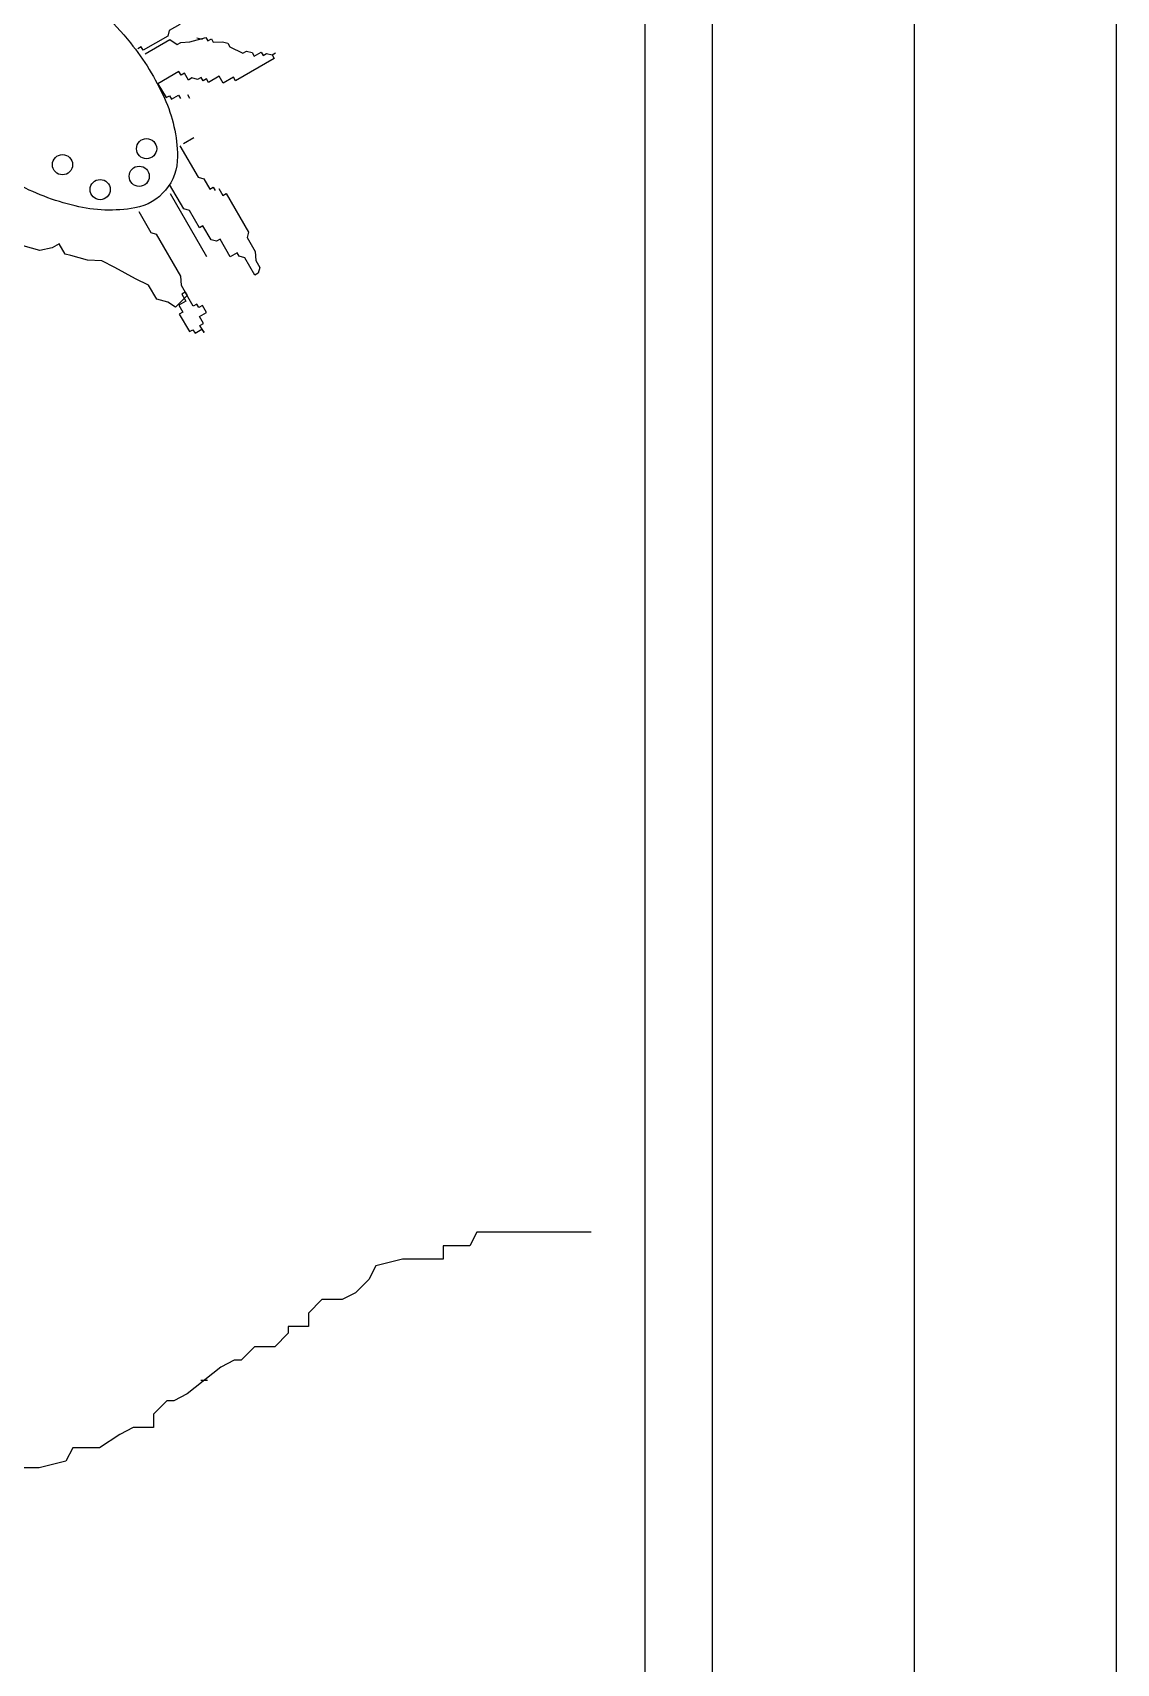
# Model space of a CAD drawing. Header units: inches. Extents: x 6 to 48.5, y 12.5 to 37.3.
# Drawn here: x 7.6686 to 7.791, y 14.8242 to 15.0084 of the extents above; entities that cross this region are included whole.
import ezdxf

# ---------------------------------------------------------------- set-up
doc = ezdxf.new("R2010")
doc.units = ezdxf.units.IN
doc.header["$MEASUREMENT"] = 0
doc.layers.add('02', color=2, linetype='Continuous')
doc.layers.add('4', color=4, linetype='Continuous')

msp = doc.modelspace()

# ---------------------------------------------------------------- linework, layer by layer
at = {"layer": '02'}
for p, q in [((7.68279, 15.0026), (7.6837, 15.00103)), ((7.6837, 15.00103), (7.6841, 15.00125)), ((7.6841, 15.00125), (7.68433, 15.00086)), ((7.68433, 15.00086), (7.68512, 15.00132)), ((7.68512, 15.00132), (7.68535, 15.00092)), ((7.68614, 15.00138), (7.68636, 15.00098)), ((7.68684, 14.99651), (7.68566, 14.99583)), ((7.68416, 14.99022), (7.68828, 14.98311))]:
    msp.add_line(p, q, dxfattribs=at)
for points in [[(7.38032, 15.11707), (7.38032, 14.75198), (7.74541, 14.75198), (7.74541, 15.11707)], [(7.38793, 15.10946), (7.38793, 14.75959), (7.73781, 14.75959), (7.73781, 15.10946)]]:
    msp.add_lwpolyline(points, close=True, dxfattribs=at)
msp.add_lwpolyline([(7.66535, 15.01909, -0.099891), (7.67967, 15.00722, -0.06364), (7.68352, 15.00098, -0.103576), (7.68499, 14.99439, -0.367652), (7.68018, 14.98858, -0.103576), (7.67342, 14.9888, -0.06364), (7.66658, 14.99142, -0.099891), (7.65225, 15.00328, -0.06364), (7.64841, 15.00952, -0.103576), (7.64694, 15.01612, -0.367653), (7.65174, 15.02192, -0.103576), (7.6585, 15.02171, -0.06364), (7.66535, 15.01909, -0.049822)], format="xyb", dxfattribs=at)
for points in [[(7.67867, 15.00971), (7.67907, 15.00994), (7.67963, 15.01079), (7.68753, 15.01537), (7.68815, 15.0152), (7.68917, 15.01527), (7.68996, 15.01572), (7.69058, 15.01556), (7.69177, 15.01624), (7.69262, 15.01568), (7.69341, 15.01614), (7.69364, 15.01574), (7.68771, 15.01231), (7.68755, 15.01169), (7.68636, 15.011), (7.68659, 15.01061), (7.68501, 15.00969), (7.68524, 15.0093), (7.68406, 15.00861), (7.68389, 15.00799), (7.68112, 15.00639), (7.6809, 15.00678), (7.6805, 15.00655)], [(7.68135, 15.00599), (7.68412, 15.00759), (7.68497, 15.00703), (7.68537, 15.00726), (7.68638, 15.00732), (7.68819, 15.00784)], [(7.68717, 15.00778), (7.6878, 15.00762)], [(7.68819, 15.00784), (7.68842, 15.00745), (7.68882, 15.00768), (7.68904, 15.00728), (7.69006, 15.00735), (7.69069, 15.00718), (7.69092, 15.00678), (7.69239, 15.00606), (7.69279, 15.00629), (7.69341, 15.00612), (7.69364, 15.00572), (7.69443, 15.00618), (7.69466, 15.00579), (7.69505, 15.00602), (7.69568, 15.00585), (7.69607, 15.00608)], [(7.69568, 15.00585), (7.6959, 15.00546), (7.69156, 15.00294), (7.69133, 15.00333), (7.69015, 15.00265), (7.68969, 15.00344), (7.6885, 15.00275), (7.68828, 15.00315), (7.68788, 15.00292), (7.68765, 15.00331), (7.68726, 15.00308), (7.68663, 15.00325), (7.68624, 15.00302), (7.68578, 15.00381), (7.68539, 15.00358), (7.68516, 15.00398), (7.68279, 15.0026)], [(7.68526, 14.9956), (7.68732, 14.99205), (7.68795, 14.99188), (7.68863, 14.9907), (7.68903, 14.99092), (7.68926, 14.99053)], [(7.68965, 14.99076), (7.69011, 14.98997), (7.6905, 14.9902), (7.69302, 14.98585), (7.69285, 14.98523), (7.69377, 14.98365), (7.69383, 14.98263), (7.69429, 14.98184), (7.69412, 14.98122), (7.69373, 14.98099), (7.69258, 14.98296), (7.69196, 14.98313), (7.69173, 14.98352), (7.69094, 14.98307), (7.6898, 14.98504), (7.6894, 14.98481), (7.68878, 14.98498), (7.68786, 14.98656), (7.68747, 14.98633), (7.68633, 14.9883), (7.6857, 14.98847), (7.6841, 14.99123)], [(7.68061, 14.98816), (7.68198, 14.98579), (7.6826, 14.98562), (7.68535, 14.98088), (7.68541, 14.97986), (7.68587, 14.97907), (7.68547, 14.97885), (7.68593, 14.97806), (7.68514, 14.9776), (7.6856, 14.97681), (7.6852, 14.97658), (7.68635, 14.97461), (7.68674, 14.97483), (7.68697, 14.97444), (7.68776, 14.9749), (7.68799, 14.9745), (7.68753, 14.97529), (7.68793, 14.97552), (7.68747, 14.97631), (7.68826, 14.97677), (7.6878, 14.97756), (7.68741, 14.97733), (7.68718, 14.97772), (7.68678, 14.9775), (7.68587, 14.97907), (7.6861, 14.97868), (7.68475, 14.97737), (7.6839, 14.97793), (7.68265, 14.97826), (7.68173, 14.97984), (7.68026, 14.98057), (7.67793, 14.98186), (7.67645, 14.98259), (7.67481, 14.98269), (7.67294, 14.98319), (7.67232, 14.98335), (7.67163, 14.98454), (7.67084, 14.98408), (7.66943, 14.98379), (7.66756, 14.98429)], [(7.73172, 14.87292), (7.71879, 14.87292), (7.71803, 14.8714), (7.71499, 14.8714), (7.71499, 14.86987), (7.71042, 14.86987), (7.70738, 14.86911), (7.70662, 14.86759), (7.7051, 14.86607), (7.70358, 14.86531), (7.7013, 14.86531), (7.69978, 14.86379), (7.69978, 14.86227), (7.69749, 14.86227), (7.69749, 14.86151), (7.69597, 14.85999), (7.69369, 14.85999), (7.69217, 14.85847), (7.69141, 14.85847), (7.68989, 14.8577)], [(7.68989, 14.8577), (7.68609, 14.85466), (7.68456, 14.8539), (7.6838, 14.8539), (7.68228, 14.85238), (7.68228, 14.85086), (7.68, 14.85086), (7.67848, 14.8501), (7.6762, 14.84858), (7.67316, 14.84858), (7.67239, 14.84706), (7.66935, 14.8463), (7.66555, 14.8463), (7.66479, 14.84477), (7.66327, 14.84325), (7.66099, 14.84325), (7.66099, 14.84249), (7.65186, 14.84249), (7.65034, 14.84097), (7.64653, 14.84097), (7.64425, 14.83945), (7.64273, 14.83945)], [(7.68837, 14.85618), (7.68761, 14.85618)]]:
    msp.add_lwpolyline(points, dxfattribs=at)
for centre in [(7.6815, 14.99527), (7.672, 14.99346), (7.68067, 14.99215), (7.67626, 14.99065)]:
    msp.add_circle(centre, 0.00114, dxfattribs=at)
at = {"layer": '4'}
msp.add_line((7.79105, 14.70634), (7.79105, 15.16271), dxfattribs=at)
msp.add_lwpolyline([(7.35751, 15.13989), (7.35751, 14.72916), (7.76823, 14.72916), (7.76823, 15.13989)], close=True, dxfattribs=at)

doc.saveas('drawing.dxf')
